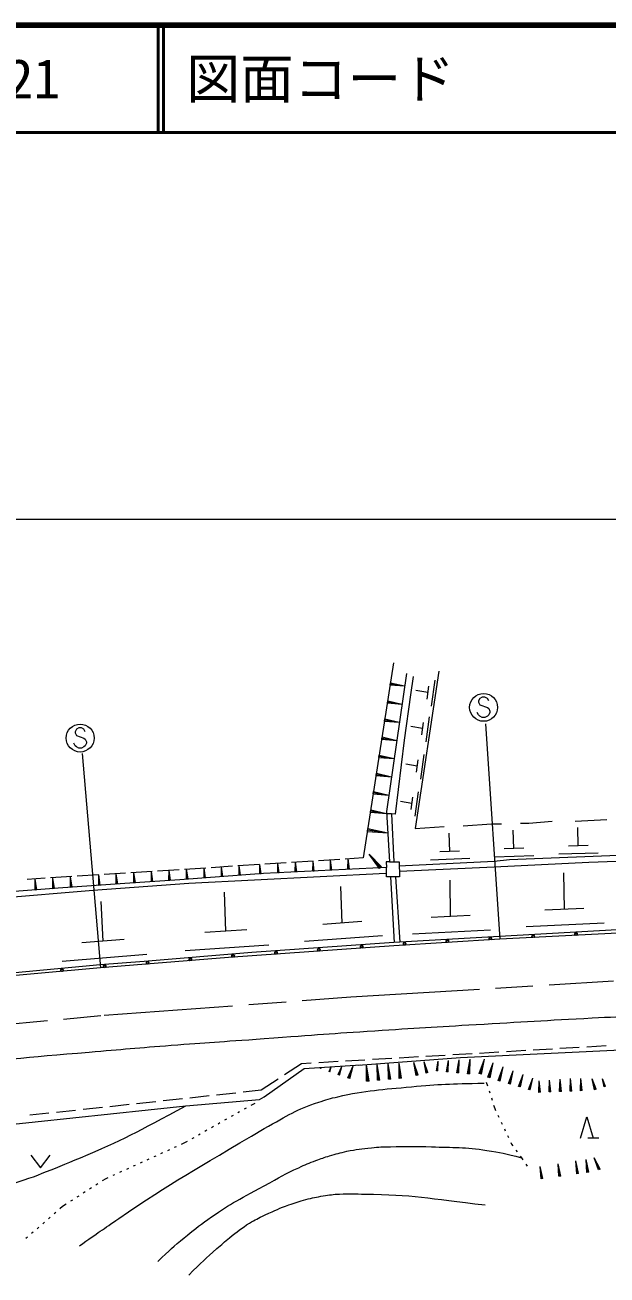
# Model space of a CAD drawing. Units: millimetres, scale not verified. Extents: x 40000 to 680000, y 20000 to 380000.
# Drawn here: x 105348 to 159552, y 263624 to 380000 of the extents above; entities that cross this region are included whole.
import ezdxf
from ezdxf.enums import TextEntityAlignment as Align

# ---------------------------------------------------------------- set-up
doc = ezdxf.new("R2010")
doc.units = ezdxf.units.MM
doc.header["$LTSCALE"] = 1000
doc.linetypes.add('CHAIN', pattern=[18.5, 12, -1.5, 3.5, -1.5])
for name, color, linetype, lineweight in [('M-BGD', 7, 'Continuous', 13), ('M-BMK', 2, 'CHAIN', 13), ('M-STR-HTXT', 7, 'Continuous', 13), ('M-STR-STRC', 7, 'Continuous', 13), ('M-STR-STRD', 7, 'Continuous', 13), ('M-TTL', 2, 'Continuous', 140), ('M-TTL-LINE', 7, 'Continuous', 50)]:
    doc.layers.add(name, color=color, linetype=linetype, lineweight=lineweight)
doc.layers.add('M-TTL-TXT', color=7, linetype='Continuous')
doc.styles.add('ＭＳ ゴシック', font='')
doc.styles.get('ＭＳ ゴシック').set_extended_font_data('MS Gothic')

msp = doc.modelspace()

# ---------------------------------------------------------------- linework, layer by layer
at = {"layer": 'M-BGD'}
for p, q in [((139681, 320616), (136851, 302453)), ((141504, 319335), (141250, 317641)), ((143875, 319843), (141674, 305195)), ((143507, 318988), (143182, 316571)), ((139363, 318570), (139393, 318768)), ((139363, 318570), (140697, 318463)), ((139378, 318669), (140697, 318463)), ((139393, 318768), (140697, 318463)), ((142861, 317844), (141739, 318037)), ((142942, 318448), (142779, 317240)), ((139101, 316886), (139132, 317086)), ((139101, 316886), (140453, 316778)), ((139116, 316986), (140453, 316778)), ((139132, 317086), (140453, 316778)), ((141250, 317641), (140658, 313408)), ((138838, 315199), (138870, 315402)), ((138870, 315402), (140208, 315090)), ((142991, 315599), (142677, 313262)), ((138838, 315199), (140208, 315090)), ((138854, 315301), (140208, 315090)), ((142367, 314493), (141282, 314679)), ((142445, 315077), (142288, 313909)), ((138575, 313510), (138607, 313716)), ((138575, 313510), (139963, 313399)), ((138591, 313613), (139963, 313399)), ((138607, 313716), (139963, 313399)), ((140658, 313408), (139813, 306526)), ((138312, 311818), (138344, 312026)), ((138328, 311922), (139717, 311706)), ((138344, 312026), (139717, 311706)), ((142481, 312082), (142173, 309795)), ((138312, 311818), (139717, 311706)), ((141870, 311000), (140808, 311182)), ((141947, 311572), (141793, 310428)), ((138048, 310124), (138081, 310335)), ((138048, 310124), (139471, 310010)), ((138065, 310229), (139471, 310010)), ((138081, 310335), (139471, 310010)), ((137784, 308427), (137817, 308640)), ((137784, 308427), (139224, 308312)), ((137801, 308533), (139224, 308312)), ((137817, 308640), (139224, 308312)), ((141977, 308615), (141669, 306328)), ((141366, 307533), (140305, 307715)), ((141443, 308105), (141289, 306962)), ((137518, 306719), (137553, 306941)), ((137518, 306719), (139013, 306600)), ((137536, 306830), (139013, 306600)), ((137553, 306941), (139013, 306600)), ((139472, 306550), (139015, 306566)), ((139813, 306526), (139472, 306550)), ((139472, 306550), (139703, 302100)), ((137239, 304927), (137283, 305207)), ((137239, 304927), (139132, 304776)), ((137261, 305067), (139132, 304776)), ((137283, 305207), (139132, 304776)), ((141674, 305195), (144383, 305365)), ((146161, 305449), (148786, 305619)), ((148786, 305619), (149717, 305619)), ((150887, 303323), (150820, 305029)), ((151495, 305703), (152257, 305703)), ((152257, 305703), (154458, 305873)), ((156575, 305873), (159538, 306042)), ((156871, 303587), (156821, 305293)), ((144910, 303060), (144843, 304766)), ((138468, 301548), (137396, 302805)), ((138563, 301628), (137396, 302805)), ((138374, 301468), (137396, 302805)), ((145824, 303095), (143996, 303025)), ((152743, 302662), (149087, 302522)), ((151801, 303358), (149973, 303288)), ((150479, 302317), (170460, 303079)), ((158721, 302908), (155064, 302802)), ((157786, 303613), (155957, 303560)), ((122191, 301515), (120195, 301387)), ((122024, 300603), (122027, 301504)), ((122091, 300607), (122027, 301504)), ((122159, 300612), (122027, 301504)), ((124686, 301675), (122690, 301547)), ((123654, 300719), (123657, 301609)), ((123720, 300724), (123657, 301609)), ((123787, 300729), (123657, 301609)), ((127181, 301834), (125185, 301706)), ((125282, 300835), (125285, 301713)), ((125347, 300840), (125285, 301713)), ((125413, 300845), (125285, 301713)), ((127204, 300973), (127226, 301853)), ((127270, 300977), (127226, 301853)), ((127336, 300980), (127226, 301853)), ((129676, 301994), (127680, 301866)), ((128885, 301065), (128906, 301945)), ((128951, 301068), (128906, 301945)), ((129016, 301071), (128906, 301945)), ((132171, 302154), (130175, 302026)), ((130516, 301147), (130538, 302049)), ((130583, 301150), (130538, 302049)), ((130651, 301154), (130538, 302049)), ((132151, 301229), (132173, 302154)), ((132220, 301233), (132173, 302154)), ((132289, 301236), (132173, 302154)), ((134666, 302313), (132670, 302186)), ((133789, 301312), (133812, 302259)), ((133859, 301316), (133812, 302259)), ((133930, 301319), (133812, 302259)), ((136851, 302453), (135165, 302345)), ((135430, 301395), (135453, 302364)), ((135502, 301398), (135453, 302364)), ((135575, 301402), (135453, 302364)), ((138563, 301628), (138374, 301468)), ((139018, 300692), (139003, 301575)), ((139307, 302100), (140208, 302099)), ((140150, 301724), (149040, 302147)), ((140208, 302099), (140215, 300696)), ((140234, 301216), (149040, 301639)), ((146766, 302399), (143110, 302258)), ((149040, 302147), (150479, 302317)), ((149040, 301639), (157845, 302063)), ((157845, 302063), (172577, 302571)), ((107222, 300557), (105536, 300449)), ((106309, 299462), (106310, 300474)), ((106385, 299468), (106310, 300474)), ((106460, 299474), (106310, 300474)), ((109717, 300716), (107721, 300588)), ((108029, 299591), (107955, 300583)), ((108104, 299596), (107955, 300583)), ((107955, 299585), (107955, 300583)), ((109672, 299713), (109599, 300692)), ((109745, 299719), (109599, 300692)), ((109599, 299708), (109599, 300692)), ((112212, 300876), (110216, 300748)), ((112210, 299901), (112213, 300865)), ((112282, 299906), (112213, 300865)), ((112353, 299911), (112213, 300865)), ((114707, 301036), (112711, 300908)), ((113849, 300018), (113852, 300974)), ((113920, 300023), (113852, 300974)), ((113992, 300028), (113852, 300974)), ((117202, 301195), (115206, 301068)), ((115487, 300135), (115490, 301082)), ((115558, 300140), (115490, 301082)), ((115628, 300145), (115490, 301082)), ((117124, 300252), (117127, 301190)), ((117264, 300262), (117124, 300252)), ((117194, 300257), (117127, 301190)), ((117264, 300262), (117127, 301190)), ((119697, 301355), (117701, 301227)), ((118759, 300369), (118762, 301295)), ((118897, 300379), (118759, 300369)), ((118828, 300374), (118762, 301295)), ((118897, 300379), (118762, 301295)), ((120393, 300486), (120396, 301400)), ((120529, 300496), (120393, 300486)), ((120461, 300491), (120396, 301400)), ((120529, 300496), (120396, 301400)), ((120592, 300115), (138964, 301047)), ((122159, 300612), (122024, 300603)), ((123787, 300729), (123654, 300719)), ((125413, 300845), (125282, 300835)), ((127336, 300980), (127204, 300973)), ((129016, 301071), (128885, 301065)), ((130651, 301154), (130516, 301147)), ((132289, 301236), (132151, 301229)), ((133930, 301319), (133789, 301312)), ((135575, 301402), (135430, 301395)), ((140215, 300696), (139018, 300692)), ((139377, 300693), (139731, 294587)), ((139868, 300695), (140267, 294605)), ((144990, 296992), (144935, 300392)), ((155580, 297666), (155543, 301067)), ((87402, 297491), (111702, 299438)), ((106460, 299474), (106309, 299462)), ((108104, 299596), (107955, 299585)), ((109745, 299719), (109599, 299708)), ((111702, 299438), (120592, 300115)), ((112353, 299911), (112210, 299901)), ((113992, 300028), (113849, 300018)), ((115628, 300145), (115487, 300135)), ((124056, 295636), (123939, 299272)), ((134896, 296391), (134758, 299789)), ((112613, 294712), (112445, 298399)), ((146809, 297087), (143170, 296897)), ((157400, 297751), (153760, 297580)), ((126000, 295769), (122111, 295503)), ((136713, 296530), (133079, 296251)), ((148704, 295726), (141426, 295347)), ((162439, 295855), (149542, 295154)), ((159288, 296381), (152008, 296039)), ((114583, 294873), (110642, 294551)), ((139705, 294586), (126485, 293644)), ((138641, 295216), (131375, 294658)), ((140267, 294605), (139705, 294586)), ((149542, 295154), (140267, 294605)), ((116683, 293458), (108801, 292813)), ((126485, 293644), (116462, 292823)), ((128051, 294346), (120273, 293815)), ((112359, 292497), (88341, 290275)), ((116462, 292823), (112359, 292497)), ((140198, 283853), (141995, 283958)), ((142694, 283999), (144490, 284104)), ((145189, 284145), (146986, 284250)), ((145907, 283859), (163348, 284706)), ((147685, 284291), (149482, 284396)), ((150181, 284437), (151978, 284542)), ((152676, 284583), (154473, 284688)), ((155172, 284729), (156969, 284835)), ((157668, 284875), (159465, 284981)), ((127619, 280219), (131344, 282843)), ((129523, 282278), (131106, 283321)), ((131106, 283321), (132012, 283374)), ((131344, 282843), (136594, 283182)), ((132711, 283415), (134508, 283520)), ((132874, 282841), (132917, 282942)), ((132890, 282836), (132874, 282841)), ((132882, 282839), (132917, 282942)), ((132890, 282836), (132917, 282942)), ((133672, 282570), (133852, 282994)), ((133705, 282559), (133852, 282994)), ((133737, 282548), (133852, 282994)), ((134521, 282282), (134848, 283049)), ((134580, 282262), (134848, 283049)), ((134639, 282242), (134848, 283049)), ((135206, 283561), (137003, 283666)), ((135425, 281975), (135907, 283108)), ((135512, 281946), (135907, 283108)), ((135599, 281916), (135907, 283108)), ((136390, 283169), (145907, 283859)), ((137275, 281671), (137141, 283176)), ((137388, 281681), (137141, 283176)), ((137162, 281661), (137141, 283176)), ((137702, 283707), (139499, 283812)), ((138292, 281761), (138162, 283232)), ((138403, 281771), (138162, 283232)), ((138182, 281752), (138162, 283232)), ((139305, 281851), (139177, 283289)), ((139413, 281861), (139177, 283289)), ((139197, 281842), (139177, 283289)), ((140312, 281941), (140188, 283345)), ((140418, 281950), (140188, 283345)), ((140207, 281932), (140188, 283345)), ((141864, 282209), (141557, 283420)), ((141955, 282232), (141557, 283420)), ((141773, 282186), (141557, 283420)), ((142794, 282445), (142533, 283474)), ((142871, 282464), (142533, 283474)), ((142717, 282425), (142533, 283474)), ((143662, 282643), (143820, 283546)), ((143730, 282637), (143820, 283546)), ((143799, 282630), (143820, 283546)), ((144606, 282550), (144789, 283599)), ((144685, 282543), (144789, 283599)), ((144764, 282535), (144789, 283599)), ((145572, 282455), (145781, 283654)), ((145662, 282447), (145781, 283654)), ((145753, 282438), (145781, 283654)), ((146561, 282358), (146797, 283710)), ((146663, 282348), (146797, 283710)), ((146765, 282338), (146797, 283710)), ((147647, 282382), (148154, 283718)), ((147749, 282352), (148154, 283718)), ((147852, 282322), (148154, 283718)), ((148452, 282027), (148959, 283363)), ((148554, 281996), (148959, 283363)), ((148657, 281966), (148959, 283363)), ((149418, 281740), (149896, 283000)), ((149515, 281712), (149896, 283000)), ((149611, 281683), (149896, 283000)), ((127356, 280849), (128939, 281892)), ((133737, 282548), (133672, 282570)), ((134639, 282242), (134521, 282282)), ((135599, 281916), (135425, 281975)), ((137388, 281681), (137162, 281661)), ((138403, 281771), (138182, 281752)), ((139413, 281861), (139197, 281842)), ((140418, 281950), (140207, 281932)), ((141955, 282232), (141773, 282186)), ((142871, 282464), (142717, 282425)), ((143799, 282630), (143662, 282643)), ((144764, 282535), (144606, 282550)), ((145753, 282438), (145572, 282455)), ((146765, 282338), (146561, 282358)), ((147852, 282322), (147647, 282382)), ((148657, 281966), (148452, 282027)), ((149611, 281683), (149418, 281740)), ((150373, 281458), (150822, 282642)), ((150463, 281431), (150822, 282642)), ((150554, 281404), (150822, 282642)), ((151316, 281178), (151737, 282288)), ((151401, 281153), (151737, 282288)), ((151486, 281128), (151737, 282288)), ((152247, 280902), (152641, 281939)), ((152327, 280878), (152641, 281939)), ((152406, 280855), (152641, 281939)), ((153205, 280627), (153243, 281706)), ((153286, 280630), (153243, 281706)), ((153367, 280633), (153243, 281706)), ((154168, 280665), (154206, 281762)), ((154250, 280668), (154206, 281762)), ((154332, 280672), (154206, 281762)), ((155136, 280704), (155176, 281861)), ((155222, 280707), (155176, 281861)), ((155309, 280711), (155176, 281861)), ((156110, 280743), (156151, 281921)), ((156198, 280746), (156151, 281921)), ((156286, 280750), (156151, 281921)), ((157081, 280782), (157121, 281908)), ((157166, 280785), (157121, 281908)), ((157250, 280788), (157121, 281908)), ((158461, 280892), (158173, 281893)), ((158536, 280913), (158173, 281893)), ((158386, 280870), (158173, 281893)), ((159343, 281145), (159126, 281898)), ((159399, 281161), (159126, 281898)), ((159286, 281129), (159126, 281898)), ((123189, 280399), (124979, 280592)), ((125675, 280667), (127356, 280849)), ((148312, 281576), (148416, 281250)), ((148568, 280774), (148629, 280583)), ((150554, 281404), (150373, 281458)), ((151486, 281128), (151316, 281178)), ((152406, 280855), (152247, 280902)), ((153367, 280633), (153205, 280627)), ((154332, 280672), (154168, 280665)), ((155309, 280711), (155136, 280704)), ((156286, 280750), (156110, 280743)), ((157250, 280788), (157081, 280782)), ((158536, 280913), (158386, 280870)), ((159399, 281161), (159286, 281129)), ((96377, 276832), (120338, 279372)), ((113247, 279327), (115036, 279520)), ((115732, 279595), (117522, 279788)), ((118218, 279863), (120008, 280056)), ((120338, 279372), (127196, 279965)), ((120704, 280131), (122493, 280324)), ((126740, 279602), (126376, 279397)), ((127196, 279965), (127619, 280219)), ((148781, 280107), (148842, 279916)), ((148994, 279440), (149098, 279114)), ((105790, 278524), (107580, 278717)), ((108276, 278792), (110065, 278984)), ((110761, 279060), (112551, 279252)), ((124720, 278466), (124546, 278368)), ((125330, 278809), (125156, 278711)), ((125940, 279152), (125766, 279054)), ((149098, 279114), (149178, 278947)), ((149393, 278495), (149478, 278314)), ((157076, 276358), (157676, 278358)), ((157676, 278358), (158276, 276358)), ((122280, 277093), (122105, 276995)), ((122890, 277437), (122715, 277339)), ((123500, 277780), (123326, 277682)), ((124110, 278123), (123936, 278025)), ((149693, 277863), (149779, 277682)), ((149993, 277230), (150079, 277050)), ((120085, 275859), (119891, 275771)), ((120449, 276064), (120085, 275859)), ((121059, 276407), (120885, 276309)), ((121670, 276750), (121495, 276652)), ((150293, 276598), (150379, 276417)), ((150594, 275966), (150673, 275798)), ((158776, 276358), (157776, 276358)), ((105887, 274795), (106787, 273595)), ((106787, 273595), (107687, 274795)), ((117523, 274697), (117341, 274615)), ((118161, 274986), (117979, 274904)), ((118798, 275276), (118616, 275193)), ((119436, 275565), (119254, 275482)), ((150673, 275798), (150775, 275658)), ((151068, 275253), (151185, 275091)), ((151478, 274686), (151580, 274546)), ((114973, 273541), (114791, 273458)), ((115611, 273830), (115429, 273747)), ((116248, 274119), (116066, 274036)), ((116886, 274408), (116704, 274326)), ((151580, 274546), (151708, 274360)), ((151992, 273948), (152120, 273761)), ((153494, 272592), (153338, 273713)), ((153578, 272604), (153338, 273713)), ((153410, 272580), (153338, 273713)), ((155153, 272822), (154993, 273982)), ((155240, 272834), (154993, 273982)), ((155066, 272810), (154993, 273982)), ((156819, 273053), (156653, 274252)), ((156909, 273065), (156653, 274252)), ((156729, 273040), (156653, 274252)), ((157766, 273184), (157600, 274383)), ((157856, 273196), (157600, 274383)), ((157676, 273171), (157600, 274383)), ((158844, 273451), (158341, 274537)), ((158926, 273489), (158341, 274537)), ((158763, 273413), (158341, 274537)), ((158926, 273489), (158763, 273413)), ((112867, 272585), (112540, 272377)), ((113061, 272673), (112867, 272585)), ((113698, 272963), (113516, 272880)), ((114336, 273252), (114154, 273169)), ((153578, 272604), (153410, 272580)), ((155240, 272834), (155066, 272810)), ((156909, 273065), (156729, 273040)), ((157856, 273196), (157676, 273171)), ((110938, 271355), (110770, 271247)), ((111528, 271731), (111360, 271624)), ((112118, 272108), (111950, 272000)), ((108841, 270016), (108580, 269786)), ((109168, 270225), (108841, 270016)), ((109758, 270601), (109590, 270494)), ((110348, 270978), (110180, 270870)), ((107680, 268993), (107530, 268861)), ((108205, 269456), (108055, 269323)), ((106629, 268068), (106479, 267935)), ((107154, 268530), (107004, 268398)), ((105578, 267142), (105428, 267010)), ((106104, 267605), (105954, 267473))]:
    msp.add_line(p, q, dxfattribs=at)
for points in [[(140866, 319627), (139001, 306775), (139307, 302100), (138996, 302097), (139003, 301575), (127545, 300997), (119763, 300416), (114658, 300067), (108426, 299641), (95791, 298674), (90117, 298202), (86446, 297853), (80917, 297323), (76426, 296935), (72201, 296531), (69917, 296300), (67740, 296247), (65453, 296599), (63983, 296987), (62513, 297499), (60650, 298492), (59634, 299209)], [(353518, 298401), (353138, 298074), (298827, 297664), (279542, 297551), (265164, 297406), (240538, 297223), (226798, 297070), (191968, 296652), (164218, 295621), (149559, 294895), (139689, 294277), (124307, 293186), (112380, 292214), (101026, 291188), (88408, 289938), (88086, 290254)]]:
    msp.add_lwpolyline(points, dxfattribs=at)
for centre in [(140694, 294445), (140694, 294445), (140694, 294445), (140694, 294445), (144686, 294695), (144686, 294695), (144686, 294695), (144686, 294695), (148678, 294945), (148678, 294945), (148678, 294945), (148678, 294945), (152674, 295155), (152674, 295155), (152674, 295155), (152674, 295155), (156669, 295352), (156669, 295352), (156669, 295352), (156669, 295352), (124733, 293321), (124733, 293321), (124733, 293321), (124733, 293321), (128723, 293604), (128723, 293604), (128723, 293604), (128723, 293604), (132713, 293887), (132713, 293887), (132713, 293887), (132713, 293887), (136703, 294171), (136703, 294171), (136703, 294171), (136703, 294171), (112771, 292351), (112771, 292351), (112771, 292351), (112771, 292351), (116758, 292676), (116758, 292676), (116758, 292676), (116758, 292676), (120745, 293001), (120745, 293001), (120745, 293001), (120745, 293001), (108786, 291994), (108786, 291994), (108786, 291994), (108786, 291994)]:
    msp.add_circle(centre, 100, dxfattribs=at)
for centre, radius, start, end in [((140694, 294445), 145, 317.18621, 229.98058), ((140694, 294445), 116, 298.73688, 248.42991), ((144686, 294695), 145, 317.18621, 229.98058), ((144686, 294695), 116, 298.73688, 248.42991), ((148678, 294945), 145, 317.18621, 229.98058), ((148678, 294945), 116, 298.73688, 248.42991), ((152674, 295155), 145, 316.43646, 229.23082), ((152674, 295155), 116, 297.98712, 247.68015), ((156669, 295352), 145, 316.43646, 229.23082), ((156669, 295352), 116, 297.98712, 247.68015), ((124733, 293321), 145, 317.66154, 230.4559), ((124733, 293321), 116, 299.21221, 248.90524), ((128723, 293604), 145, 317.66154, 230.4559), ((128723, 293604), 116, 299.21221, 248.90524), ((132713, 293887), 145, 317.66154, 230.4559), ((132713, 293887), 116, 299.21221, 248.90524), ((136703, 294171), 145, 317.66154, 230.4559), ((136703, 294171), 116, 299.21221, 248.90524), ((108786, 291994), 145, 318.76533, 231.55969), ((108786, 291994), 116, 300.316, 250.00903), ((112771, 292351), 145, 318.26267, 231.05703), ((112771, 292351), 116, 299.81334, 249.50637), ((116758, 292676), 145, 318.26267, 231.05703), ((116758, 292676), 116, 299.81334, 249.50637), ((120745, 293001), 145, 318.26267, 231.05703), ((120745, 293001), 116, 299.81334, 249.50637)]:
    msp.add_arc(centre, radius, start, end, dxfattribs=at)
for points, knots in [([(127619, 277255), (129903, 278518), (130602, 279034), (132699, 279711), (133386, 279933), (133773, 280058), (134477, 280219), (137113, 280819), (138643, 280902), (141335, 281150), (143973, 281393), (144889, 281415), (148108, 281489)], [0, 0, 0, 0, 1, 1, 1, 2, 2, 2, 3, 3, 3, 4, 4, 4, 4]), ([(96970, 270651), (98308, 270785), (98680, 270806), (99764, 270990), (100294, 271080), (100593, 271126), (101118, 271244), (101987, 271440), (102469, 271574), (103320, 271837), (106189, 272724), (107745, 273389), (110516, 274546), (114461, 276193), (115764, 276946), (120338, 279372)], [0, 0, 0, 0, 1, 1, 1, 2, 2, 2, 3, 3, 3, 4, 4, 4, 5, 5, 5, 5]), ([(110432, 266333), (112154, 267581), (112641, 267895), (114072, 268873), (119210, 272384), (121058, 273354), (127619, 277255)], [0, 0, 0, 0, 1, 1, 1, 2, 2, 2, 2]), ([(127619, 271921), (129123, 272767), (129540, 273034), (130836, 273615), (131458, 273894), (131806, 274055), (132445, 274292), (132935, 274474), (133214, 274566), (133715, 274715), (134338, 274901), (134687, 275008), (135324, 275139), (136208, 275321), (136713, 275377), (137610, 275477), (138301, 275555), (138693, 275546), (139388, 275562), (140875, 275597), (141710, 275614), (143198, 275562), (145218, 275492), (146366, 275545), (148362, 275223), (149630, 275019), (150094, 274930), (151580, 274546)], [0, 0, 0, 0, 1, 1, 1, 2, 2, 2, 3, 3, 3, 4, 4, 4, 5, 5, 5, 6, 6, 6, 7, 7, 7, 8, 8, 8, 9, 9, 9, 9]), ([(117713, 264894), (118857, 265970), (119173, 266277), (120168, 267095), (121006, 267784), (121490, 268153), (122370, 268789), (124305, 270187), (125098, 270542), (127619, 271921)], [0, 0, 0, 0, 1, 1, 1, 2, 2, 2, 3, 3, 3, 3]), ([(127704, 269212), (128732, 269684), (129025, 269831), (129905, 270143), (130526, 270363), (130875, 270488), (131514, 270651), (132136, 270810), (132489, 270885), (133122, 270990), (133713, 271088), (134048, 271135), (134646, 271159), (135572, 271198), (136091, 271172), (137017, 271159), (141400, 271102), (142912, 270778), (148193, 270143)], [0, 0, 0, 0, 1, 1, 1, 2, 2, 2, 3, 3, 3, 4, 4, 4, 5, 5, 5, 6, 6, 6, 6]), ([(120592, 263624), (121837, 264822), (122160, 265154), (123216, 266079), (123675, 266481), (123928, 266712), (124402, 267095), (125101, 267662), (125492, 267988), (126264, 268450), (126810, 268777), (127016, 268887), (127704, 269212)], [0, 0, 0, 0, 1, 1, 1, 2, 2, 2, 3, 3, 3, 4, 4, 4, 4])]:
    msp.add_open_spline(points, degree=3, knots=knots, dxfattribs=at)
at = {"layer": 'M-BMK'}
for p, q in [((135688, 289516), (160152, 290999)), ((112722, 287802), (135688, 289516)), ((95485, 286220), (112722, 287802))]:
    msp.add_line(p, q, dxfattribs=at)
at = {"layer": 'M-STR-HTXT'}
msp.add_line((62026, 334013), (351608, 333960), dxfattribs=at)
at = {"layer": 'M-STR-STRC'}
for p, q in [((147704, 317300), (147586, 317064)), ((147586, 317064), (147586, 316946)), ((147586, 316946), (147704, 316709)), ((147940, 317418), (147704, 317300)), ((147704, 316709), (148413, 316473)), ((148177, 317418), (147940, 317418)), ((148413, 317300), (148177, 317418)), ((148531, 317064), (148413, 317300)), ((147586, 315764), (147468, 316000)), ((147704, 315646), (147586, 315764)), ((147940, 315527), (147704, 315646)), ((148177, 315527), (147940, 315527)), ((148413, 315646), (148177, 315527)), ((148413, 316473), (148531, 316355)), ((148531, 315764), (148413, 315646)), ((148531, 316355), (148649, 316118)), ((148649, 316000), (148531, 315764)), ((148649, 316118), (148649, 316000)), ((110134, 314442), (110015, 314205)), ((110370, 314560), (110134, 314442)), ((110606, 314560), (110370, 314560)), ((110843, 314442), (110606, 314560)), ((110961, 314205), (110843, 314442)), ((148250, 314946), (149559, 294895)), ((110015, 312905), (109897, 313142)), ((110015, 314205), (110015, 314087)), ((110015, 314087), (110134, 313851)), ((110134, 313851), (110843, 313614)), ((110843, 313614), (110961, 313496)), ((110961, 313496), (111079, 313260)), ((111079, 313142), (110961, 312905)), ((111079, 313260), (111079, 313142)), ((110134, 312787), (110015, 312905)), ((110370, 312669), (110134, 312787)), ((110606, 312669), (110370, 312669)), ((110843, 312787), (110606, 312669)), ((110677, 312187), (112380, 292214)), ((110961, 312905), (110843, 312787))]:
    msp.add_line(p, q, dxfattribs=at)
for centre in [(148059, 316473), (110488, 313614)]:
    msp.add_circle(centre, 1300, dxfattribs=at)
at = {"layer": 'M-STR-STRD'}
for points, knots in [([(214093, 289118), (206643, 289003), (204769, 288979), (198793, 288864), (195408, 288799), (193512, 288764), (190128, 288687), (186656, 288608), (184711, 288567), (181239, 288470), (177920, 288377), (176061, 288325), (172743, 288196), (170281, 288101), (168902, 288029), (166441, 287916), (163214, 287768), (161406, 287692), (158181, 287525), (153950, 287307), (151581, 287165), (147352, 286915), (143673, 286698), (141611, 286583), (137933, 286340), (133906, 286074), (132634, 285977), (127628, 285600)], [0, 0, 0, 0, 1, 1, 1, 2, 2, 2, 3, 3, 3, 4, 4, 4, 5, 5, 5, 6, 6, 6, 7, 7, 7, 8, 8, 8, 9, 9, 9, 9]), ([(127628, 285600), (123420, 285313), (122350, 285242), (118970, 284980), (115987, 284749), (114318, 284606), (111337, 284353), (105281, 283840), (103372, 283647), (95842, 282935)], [0, 0, 0, 0, 1, 1, 1, 2, 2, 2, 3, 3, 3, 3])]:
    msp.add_open_spline(points, degree=3, knots=knots, dxfattribs=at)
at = {"layer": 'M-TTL'}
msp.add_line((680000, 380000), (40000, 380000), dxfattribs=at)
at = {"layer": 'M-TTL-LINE'}
for p, q in [((117750, 380000), (117750, 370000)), ((118250, 380000), (118250, 370000)), ((40000, 370000), (680000, 370000))]:
    msp.add_line(p, q, dxfattribs=at)

# ---------------------------------------------------------------- texts
at = {"layer": 'M-TTL-TXT', "style": 'ＭＳ ゴシック'}
for s, p in [('図面コード', (120380, 375000)), ('021', (101142, 375000))]:
    msp.add_text(s, height=3666, dxfattribs=at).set_placement(p, align=Align.MIDDLE_LEFT)

doc.saveas('drawing.dxf')
